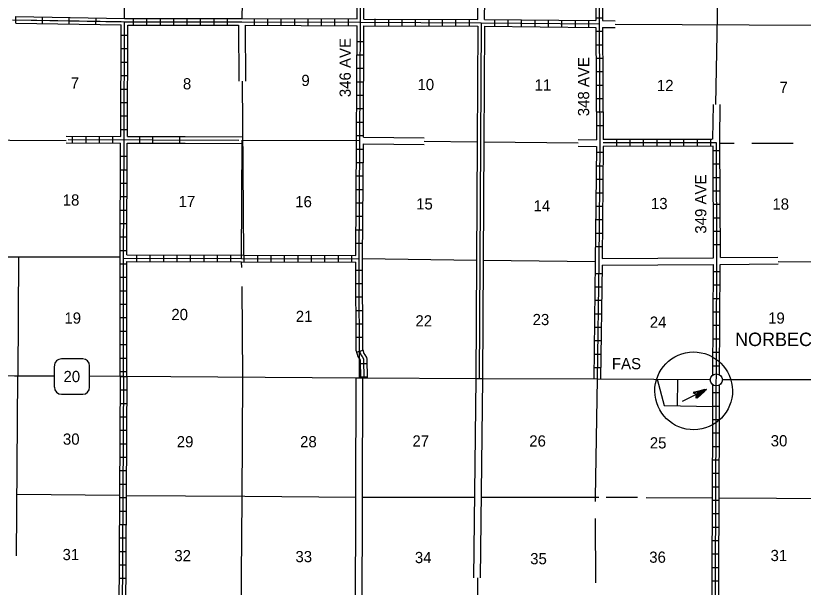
# Model space of a CAD drawing. Extents: x 1341701 to 1901259, y 16166019 to 16658355.
# Drawn here: x 1556129 to 1591296, y 16407380 to 16432872 of the extents above; entities that cross this region are included whole.
import ezdxf

# ---------------------------------------------------------------- set-up
doc = ezdxf.new("R2010")
doc.units = 0
for name, color, linetype in [('L10', 7, 'Continuous'), ('L11', 7, 'Continuous'), ('L13', 7, 'Continuous'), ('L14', 7, 'Continuous'), ('L16', 7, 'Continuous'), ('L22', 7, 'Continuous'), ('L28', 7, 'Continuous'), ('L3', 7, 'Continuous'), ('L30', 7, 'Continuous'), ('L31', 7, 'Continuous'), ('L8', 7, 'Continuous'), ('L9', 7, 'Continuous')]:
    doc.layers.add(name, color=color, linetype=linetype)

msp = doc.modelspace()

# ---------------------------------------------------------------- linework, layer by layer
at = {"layer": 'L10'}
for points in [[(1582027, 16433934), (1582034, 16432828)], [(1582326, 16433930), (1582333, 16432828)], [(1571304, 16406089), (1571327, 16416713)], [(1571604, 16406089), (1571627, 16416713)]]:
    msp.add_lwpolyline(points, dxfattribs=at)
at = {"layer": 'L11'}
for points in [[(1576769, 16432705), (1576770, 16433554)], [(1577069, 16432703), (1577070, 16433552)], [(1566077, 16432447), (1566094, 16429955)], [(1566377, 16432446), (1566394, 16429960)], [(1582335, 16432655), (1582895, 16432652)], [(1576769, 16432405), (1576727, 16427230), (1576669, 16416680)], [(1577069, 16432405), (1577027, 16427230), (1576969, 16416680)], [(1582336, 16432355), (1582893, 16432352)], [(1587260, 16427363), (1587285, 16428917)], [(1587577, 16427355), (1587592, 16428916)], [(1563701, 16427482), (1566261, 16427471)], [(1563701, 16427182), (1566263, 16427171)], [(1571651, 16427163), (1574365, 16427128)], [(1571653, 16427463), (1574369, 16427428)], [(1581241, 16427348), (1582067, 16427338)], [(1581244, 16427048), (1582067, 16427038)], [(1556245, 16422113), (1556219, 16416796)], [(1582310, 16422046), (1587293, 16422080)], [(1587593, 16422082), (1590167, 16422099)], [(1582310, 16421746), (1587293, 16421780)], [(1587592, 16421782), (1590169, 16421799)], [(1556158, 16408774), (1556219, 16416796)], [(1576669, 16416680), (1576571, 16407803)], [(1576969, 16416680), (1576871, 16407796)]]:
    msp.add_lwpolyline(points, dxfattribs=at)
at = {"layer": 'L13'}
for points in [[(1560986, 16432755), (1561061, 16437763)], [(1566330, 16437729), (1566227, 16432747)], [(1587390, 16428917), (1587560, 16437555)], [(1582894, 16432502), (1597877, 16432423)], [(1566244, 16429958), (1566296, 16422197)], [(1550836, 16427355), (1558383, 16427313)], [(1566262, 16427322), (1571352, 16427313)], [(1574367, 16427278), (1576727, 16427247)], [(1577027, 16427247), (1581242, 16427198)], [(1588210, 16427172), (1587577, 16427172)], [(1590843, 16427172), (1589002, 16427172)], [(1554753, 16422113), (1560786, 16422113)], [(1566202, 16421896), (1566211, 16421646)], [(1571619, 16422038), (1576702, 16421971)], [(1577002, 16421971), (1582010, 16421913)], [(1590168, 16421909), (1597843, 16421846)], [(1566219, 16420796), (1566261, 16416730)], [(1566261, 16416730), (1566227, 16411355), (1566177, 16406163), (1566127, 16401080)], [(1582093, 16416663), (1582010, 16411388), (1582010, 16411205)], [(1560761, 16411471), (1556178, 16411513)], [(1566352, 16411421), (1561061, 16411463)], [(1571319, 16411380), (1566352, 16411421)], [(1576610, 16411380), (1571619, 16411380)], [(1582010, 16411388), (1576910, 16411380)], [(1582168, 16411388), (1582010, 16411388)], [(1583893, 16411380), (1582493, 16411388)], [(1587235, 16411355), (1584285, 16411371)], [(1597768, 16411288), (1592668, 16411321), (1587535, 16411355)], [(1582010, 16410446), (1582018, 16407580)], [(1576743, 16407799), (1576710, 16401021)]]:
    msp.add_lwpolyline(points, dxfattribs=at)
at = {"layer": 'L16'}
msp.add_circle((1587414, 16416628), 269, dxfattribs=at)
at = {"layer": 'L28'}
for p, q in [((1586968, 16416205), (1585885, 16415671)), ((1586968, 16416205), (1586377, 16416071)), ((1586377, 16416071), (1586535, 16415971)), ((1586902, 16416196), (1586418, 16416063)), ((1586852, 16416171), (1586435, 16416055)), ((1586785, 16416113), (1586468, 16416063)), ((1586968, 16416205), (1586518, 16415813)), ((1586518, 16415813), (1586535, 16415971)), ((1586777, 16416105), (1586527, 16415913)), ((1586727, 16416055), (1586527, 16416013)), ((1586718, 16416046), (1586527, 16415921)), ((1586618, 16416080), (1586535, 16415996)), ((1586585, 16415996), (1586535, 16415955)), ((1586827, 16416146), (1586543, 16415855)), ((1586610, 16415996), (1586543, 16415930)), ((1586902, 16416130), (1586552, 16415821)), ((1586568, 16416038), (1586552, 16415988)), ((1586727, 16416096), (1586585, 16416021)), ((1586693, 16416071), (1586585, 16416021))]:
    msp.add_line(p, q, dxfattribs=at)
at = {"layer": 'L3'}
for p, q in [((1559119, 16417563), (1558169, 16417563)), ((1557852, 16417246), (1557852, 16416305)), ((1559427, 16416305), (1559427, 16417246)), ((1558169, 16415988), (1559119, 16415988))]:
    msp.add_line(p, q, dxfattribs=at)
for points in [[(1557852, 16416788), (1556069, 16416796), (1550761, 16416805)], [(1587152, 16416638), (1582093, 16416663), (1576819, 16416680), (1571477, 16416713), (1560936, 16416780), (1559427, 16416788)], [(1592676, 16416630), (1587685, 16416638)]]:
    msp.add_lwpolyline(points, dxfattribs=at)
for centre, start, end in [((1558170, 16417249), 90.0011, 180.0011), ((1559115, 16417249), 0.0011, 90.0011), ((1558170, 16416304), 180.0011, 270.0011), ((1559115, 16416304), 270.0011, 0.0011)]:
    msp.add_arc(centre, 315, start, end, dxfattribs=at)
at = {"layer": 'L31'}
for points in [[(1584771, 16416655), (1585088, 16415480), (1587255, 16415444)], [(1585685, 16416638), (1585660, 16415470)]]:
    msp.add_lwpolyline(points, dxfattribs=at)
msp.add_ellipse((1586402, 16416138), major_axis=(-190, 1725), ratio=0.999964, dxfattribs=at)
at = {"layer": 'L8'}
for p, q in [((1582035, 16432780), (1582335, 16432780)), ((1561386, 16432455), (1561386, 16432755)), ((1561986, 16432455), (1561986, 16432755)), ((1562586, 16432455), (1562586, 16432755)), ((1563186, 16432455), (1563186, 16432755)), ((1563786, 16432447), (1563786, 16432747)), ((1564386, 16432447), (1564386, 16432747)), ((1564986, 16432447), (1564986, 16432747)), ((1565586, 16432447), (1565586, 16432747)), ((1566786, 16432447), (1566786, 16432747)), ((1567386, 16432447), (1567386, 16432747)), ((1567985, 16432438), (1567985, 16432738)), ((1568585, 16432438), (1568585, 16432738)), ((1569185, 16432438), (1569185, 16432738)), ((1569785, 16432438), (1569785, 16432738)), ((1570385, 16432430), (1570385, 16432730)), ((1570985, 16432430), (1570985, 16432730)), ((1572185, 16432430), (1572185, 16432730)), ((1572785, 16432422), (1572785, 16432722)), ((1573385, 16432422), (1573385, 16432722)), ((1573985, 16432422), (1573985, 16432722)), ((1574585, 16432413), (1574585, 16432713)), ((1575185, 16432413), (1575185, 16432713)), ((1575785, 16432413), (1575785, 16432713)), ((1576385, 16432405), (1576385, 16432705)), ((1577519, 16432397), (1577519, 16432697)), ((1578119, 16432397), (1578119, 16432697)), ((1578718, 16432388), (1578718, 16432688)), ((1579318, 16432380), (1579318, 16432680)), ((1579918, 16432380), (1579918, 16432680)), ((1580518, 16432372), (1580518, 16432672)), ((1581118, 16432363), (1581118, 16432663)), ((1581718, 16432363), (1581718, 16432663)), ((1582035, 16432180), (1582335, 16432180)), ((1560836, 16432005), (1561136, 16432005)), ((1560836, 16431405), (1561136, 16431405)), ((1571677, 16431713), (1571377, 16431713)), ((1582043, 16431580), (1582343, 16431580)), ((1571669, 16431113), (1571369, 16431113)), ((1560827, 16430805), (1561127, 16430805)), ((1582043, 16430980), (1582343, 16430980)), ((1571669, 16430513), (1571369, 16430513)), ((1582052, 16430380), (1582352, 16430380)), ((1560827, 16430205), (1561127, 16430205)), ((1571660, 16429913), (1571360, 16429913)), ((1582052, 16429780), (1582352, 16429780)), ((1560827, 16429605), (1561127, 16429605)), ((1571660, 16429313), (1571360, 16429313)), ((1560827, 16429005), (1561127, 16429005)), ((1582060, 16429180), (1582360, 16429180)), ((1571660, 16428713), (1571360, 16428713)), ((1582060, 16428580), (1582360, 16428580)), ((1560819, 16428405), (1561119, 16428405)), ((1571652, 16428113), (1571352, 16428113)), ((1582060, 16427980), (1582360, 16427980)), ((1558652, 16427505), (1558652, 16427205)), ((1559252, 16427505), (1559252, 16427205)), ((1560819, 16427805), (1561119, 16427805)), ((1571652, 16427513), (1571352, 16427513)), ((1559852, 16427497), (1559852, 16427197)), ((1560452, 16427497), (1560452, 16427197)), ((1561652, 16427488), (1561652, 16427188)), ((1582968, 16427047), (1582968, 16427347)), ((1583568, 16427047), (1583568, 16427347)), ((1584168, 16427047), (1584168, 16427347)), ((1584768, 16427047), (1584768, 16427347)), ((1585368, 16427055), (1585368, 16427355)), ((1585968, 16427055), (1585968, 16427355)), ((1586568, 16427055), (1586568, 16427355)), ((1587168, 16427055), (1587168, 16427355)), ((1571652, 16426913), (1571352, 16426913)), ((1587277, 16426863), (1587577, 16426863)), ((1560811, 16426605), (1561111, 16426605)), ((1582060, 16426780), (1582360, 16426780)), ((1571644, 16426313), (1571344, 16426313)), ((1582060, 16426180), (1582360, 16426180)), ((1587277, 16426263), (1587577, 16426263)), ((1560811, 16426005), (1561111, 16426005)), ((1560811, 16425405), (1561111, 16425405)), ((1571644, 16425713), (1571344, 16425713)), ((1582052, 16425580), (1582352, 16425580)), ((1587285, 16425663), (1587585, 16425663)), ((1571635, 16425113), (1571335, 16425113)), ((1587285, 16425063), (1587585, 16425063)), ((1560802, 16424805), (1561102, 16424805)), ((1582043, 16424980), (1582343, 16424980)), ((1571635, 16424513), (1571335, 16424513)), ((1582035, 16424380), (1582335, 16424380)), ((1587285, 16424463), (1587585, 16424463)), ((1560802, 16424205), (1561102, 16424205)), ((1571627, 16423913), (1571327, 16423913)), ((1582027, 16423780), (1582327, 16423780)), ((1587285, 16423863), (1587585, 16423863)), ((1560794, 16423605), (1561094, 16423605)), ((1571627, 16423313), (1571327, 16423313)), ((1560794, 16423005), (1561094, 16423005)), ((1582027, 16423180), (1582327, 16423180)), ((1587285, 16423263), (1587585, 16423263)), ((1571627, 16422713), (1571327, 16422713)), ((1587293, 16422663), (1587593, 16422663)), ((1560786, 16422405), (1561086, 16422405)), ((1582018, 16422580), (1582318, 16422580)), ((1561536, 16421913), (1561536, 16422213)), ((1562136, 16421913), (1562136, 16422213)), ((1562736, 16421905), (1562736, 16422205)), ((1563336, 16421905), (1563336, 16422205)), ((1563936, 16421905), (1563936, 16422205)), ((1564536, 16421905), (1564536, 16422205)), ((1565136, 16421896), (1565136, 16422196)), ((1565736, 16421896), (1565736, 16422196)), ((1566336, 16421896), (1566336, 16422196)), ((1566936, 16421896), (1566936, 16422196)), ((1567535, 16421888), (1567535, 16422188)), ((1568135, 16421888), (1568135, 16422188)), ((1568735, 16421888), (1568735, 16422188)), ((1569335, 16421888), (1569335, 16422188)), ((1569935, 16421888), (1569935, 16422188)), ((1570535, 16421880), (1570535, 16422180)), ((1571135, 16421880), (1571135, 16422180)), ((1560786, 16421805), (1561086, 16421805)), ((1560786, 16421205), (1561086, 16421205)), ((1571619, 16421513), (1571319, 16421513)), ((1582002, 16421380), (1582302, 16421380)), ((1587293, 16421463), (1587593, 16421463)), ((1571619, 16420913), (1571319, 16420913)), ((1587285, 16420863), (1587585, 16420863)), ((1560786, 16420605), (1561086, 16420605)), ((1581993, 16420780), (1582293, 16420780)), ((1571619, 16420313), (1571319, 16420313)), ((1581985, 16420180), (1582285, 16420180)), ((1587285, 16420263), (1587585, 16420263)), ((1560786, 16420005), (1561086, 16420005)), ((1571619, 16419713), (1571319, 16419713)), ((1581977, 16419580), (1582277, 16419580)), ((1587277, 16419663), (1587577, 16419663)), ((1560786, 16419405), (1561086, 16419405)), ((1571627, 16419113), (1571327, 16419113)), ((1560786, 16418805), (1561086, 16418805)), ((1581977, 16418980), (1582277, 16418980)), ((1587277, 16419063), (1587577, 16419063)), ((1571627, 16418513), (1571327, 16418513)), ((1581968, 16418380), (1582268, 16418380)), ((1587277, 16418463), (1587577, 16418463)), ((1560786, 16418205), (1561086, 16418205)), ((1571341, 16417870), (1571627, 16417956)), ((1581960, 16417780), (1582260, 16417780)), ((1587268, 16417863), (1587568, 16417863)), ((1560786, 16417605), (1561086, 16417605)), ((1571515, 16417361), (1571814, 16417362)), ((1560786, 16417005), (1561086, 16417005)), ((1581952, 16417180), (1582252, 16417180)), ((1587268, 16417263), (1587568, 16417263)), ((1560786, 16416780), (1561086, 16416780)), ((1571627, 16416713), (1571327, 16416713)), ((1571517, 16416765), (1571816, 16416766)), ((1560786, 16416180), (1561086, 16416180)), ((1587260, 16416063), (1587560, 16416063)), ((1560777, 16415580), (1561077, 16415580)), ((1587252, 16415463), (1587552, 16415463)), ((1560777, 16414980), (1561077, 16414980)), ((1587252, 16414863), (1587552, 16414863)), ((1560777, 16414380), (1561077, 16414380)), ((1587252, 16414263), (1587552, 16414263)), ((1560769, 16413780), (1561069, 16413780)), ((1587243, 16413663), (1587543, 16413663)), ((1560769, 16413180), (1561069, 16413180)), ((1587243, 16413063), (1587543, 16413063)), ((1560769, 16412580), (1561069, 16412580)), ((1587243, 16412463), (1587543, 16412463)), ((1560761, 16411980), (1561061, 16411980)), ((1587235, 16411863), (1587535, 16411863)), ((1560761, 16411380), (1561061, 16411380)), ((1587235, 16411263), (1587535, 16411263)), ((1560761, 16410780), (1561061, 16410780)), ((1587235, 16410663), (1587535, 16410663)), ((1560752, 16410180), (1561052, 16410180)), ((1587235, 16410063), (1587535, 16410063)), ((1560752, 16409580), (1561052, 16409580)), ((1587227, 16409463), (1587527, 16409463)), ((1560752, 16408980), (1561052, 16408980)), ((1587227, 16408863), (1587527, 16408863)), ((1560744, 16408380), (1561044, 16408380)), ((1587227, 16408263), (1587527, 16408263)), ((1560744, 16407780), (1561044, 16407780)), ((1587218, 16407663), (1587518, 16407663))]:
    msp.add_line(p, q, dxfattribs=at)
for points in [[(1571477, 16416713), (1571469, 16422030), (1571502, 16427313), (1571527, 16432580), (1571494, 16437680), (1568944, 16437738)], [(1571369, 16432730), (1571344, 16437530), (1568944, 16437588)], [(1571669, 16432722), (1571645, 16437530)], [(1582168, 16435180), (1582218, 16427197), (1582160, 16421896), (1582093, 16416663)], [(1582034, 16432828), (1582035, 16432655)], [(1582333, 16432828), (1582335, 16432655)], [(1555986, 16432697), (1560986, 16432605), (1566227, 16432597), (1571527, 16432580), (1576919, 16432555)], [(1560819, 16427488), (1560836, 16432463)], [(1560936, 16416780), (1560936, 16422063), (1560969, 16427338), (1560986, 16432605)], [(1560986, 16432755), (1566227, 16432746)], [(1561119, 16427488), (1561136, 16432455)], [(1561136, 16432455), (1566077, 16432447)], [(1566227, 16432747), (1571369, 16432730)], [(1566377, 16432446), (1571369, 16432430)], [(1571352, 16427313), (1571369, 16432430)], [(1571669, 16432722), (1576769, 16432705)], [(1576919, 16432555), (1582202, 16432505)], [(1577069, 16432703), (1582035, 16432655)], [(1571653, 16427463), (1571669, 16432422)], [(1571669, 16432422), (1576769, 16432405)], [(1577069, 16432405), (1582035, 16432355)], [(1582035, 16432355), (1582067, 16427338)], [(1582336, 16432355), (1582368, 16427347)], [(1558379, 16427506), (1560819, 16427488)], [(1558385, 16427206), (1560811, 16427188)], [(1558477, 16427355), (1562252, 16427338)], [(1560785, 16422113), (1560811, 16427188)], [(1561086, 16422205), (1561111, 16427188)], [(1561111, 16427188), (1562134, 16427188)], [(1561119, 16427488), (1562134, 16427488)], [(1571319, 16422180), (1571353, 16427313)], [(1571625, 16417965), (1571619, 16422030), (1571651, 16427163)], [(1587235, 16427355), (1582368, 16427347)], [(1587343, 16400955), (1587402, 16414905), (1587443, 16421930), (1587427, 16427205), (1582368, 16427197)], [(1587593, 16422082), (1587577, 16427355)], [(1582067, 16427038), (1582010, 16421896), (1581943, 16416663)], [(1582368, 16427047), (1582310, 16422046)], [(1587293, 16422080), (1587277, 16427055), (1582368, 16427047)], [(1560786, 16416780), (1560786, 16422113)], [(1560936, 16422063), (1566211, 16422046), (1571469, 16422030)], [(1561086, 16422205), (1566296, 16422196)], [(1561086, 16421905), (1566211, 16421896), (1571319, 16421880)], [(1561086, 16416780), (1561086, 16421905)], [(1566296, 16422197), (1571319, 16422180)], [(1571325, 16417920), (1571319, 16421880)], [(1582310, 16421746), (1582243, 16416663)], [(1587260, 16416846), (1587293, 16421780)], [(1587560, 16416846), (1587592, 16421782)], [(1571325, 16417920), (1571401, 16417672), (1571470, 16417584), (1571514, 16417505), (1571517, 16416703)], [(1571484, 16417913), (1571536, 16417743), (1571595, 16417668), (1571654, 16417563), (1571664, 16417531), (1571667, 16416704), (1571667, 16416704)], [(1571625, 16417965), (1571671, 16417813), (1571720, 16417752), (1571792, 16417623), (1571814, 16417554), (1571817, 16416704)], [(1560936, 16416780), (1560911, 16411463), (1560886, 16406171), (1560927, 16400946), (1560919, 16395705), (1560869, 16390313), (1560844, 16385071), (1560827, 16379771), (1550011, 16379671)], [(1560786, 16416780), (1560761, 16411463), (1560736, 16406171), (1560777, 16400946), (1560769, 16395846)], [(1561086, 16416780), (1561061, 16411463), (1561036, 16406171), (1561077, 16401096)], [(1587193, 16400955), (1587252, 16414905), (1587260, 16416421)], [(1587493, 16400955), (1587552, 16414905), (1587560, 16416405)]]:
    msp.add_lwpolyline(points, dxfattribs=at)
at = {"layer": 'L9'}
for p, q in [((1556129, 16432545), (1556135, 16432843)), ((1557322, 16432524), (1557328, 16432823)), ((1558516, 16432504), (1558521, 16432802)), ((1559709, 16432483), (1559714, 16432782)), ((1556132, 16432694), (1560838, 16432613)), ((1562252, 16427188), (1562252, 16427488)), ((1563452, 16427180), (1563452, 16427480)), ((1576969, 16416680), (1576669, 16416680))]:
    msp.add_line(p, q, dxfattribs=at)
for points in [[(1556129, 16432844), (1560986, 16432755)], [(1556129, 16432544), (1560836, 16432463)], [(1576919, 16432555), (1576877, 16427230), (1576819, 16416680)], [(1562134, 16427489), (1563701, 16427482)], [(1562134, 16427189), (1563701, 16427182)], [(1562252, 16427338), (1566094, 16427322)], [(1566211, 16422046), (1566244, 16427322), (1571502, 16427313)]]:
    msp.add_lwpolyline(points, dxfattribs=at)

# ---------------------------------------------------------------- texts
at = {"layer": 'L14'}
for s, p in [('7', (1558586, 16429622)), ('8', (1563594, 16429588)), ('9', (1568885, 16429738)), ('10', (1574069, 16429555)), ('11', (1579302, 16429538)), ('12', (1584760, 16429513)), ('7', (1590235, 16429430)), ('18', (1558227, 16424405)), ('17', (1563402, 16424338)), ('16', (1568610, 16424330)), ('15', (1574010, 16424230)), ('13', (1584493, 16424246)), ('18', (1589918, 16424222)), ('14', (1579252, 16424146)), ('20', (1563077, 16419296)), ('19', (1558302, 16419138)), ('21', (1568635, 16419213)), ('22', (1573977, 16419013)), ('23', (1579210, 16419071)), ('24', (1584443, 16418955)), ('19', (1589726, 16419138)), ('30', (1558236, 16413738)), ('27', (1573844, 16413655)), ('26', (1579060, 16413655)), ('30', (1589843, 16413663)), ('29', (1563319, 16413621)), ('28', (1568827, 16413621)), ('25', (1584443, 16413571)), ('31', (1558219, 16408588)), ('32', (1563211, 16408538)), ('33', (1568619, 16408496)), ('34', (1573952, 16408455)), ('35', (1579102, 16408405)), ('36', (1584418, 16408471)), ('31', (1589835, 16408546))]:
    msp.add_text(s, height=500, rotation=0, dxfattribs=at).set_placement(p)
at = {"layer": 'L16'}
msp.add_text('NORBECK', height=600, rotation=0, dxfattribs=at).set_placement((1588252, 16418138))
at = {"layer": 'L22'}
msp.add_text('FAS', height=500, rotation=0, dxfattribs=at).set_placement((1582752, 16417105))
at = {"layer": 'L3'}
msp.add_text('20', height=500, rotation=0, dxfattribs=at).set_placement((1558261, 16416530))
at = {"layer": 'L30'}
for s, p in [('346 AVE', (1571090, 16429240)), ('348 AVE', (1581736, 16428389)), ('349 AVE', (1586969, 16423151))]:
    msp.add_text(s, height=500, rotation=90, dxfattribs=at).set_placement(p)

doc.saveas('drawing.dxf')
